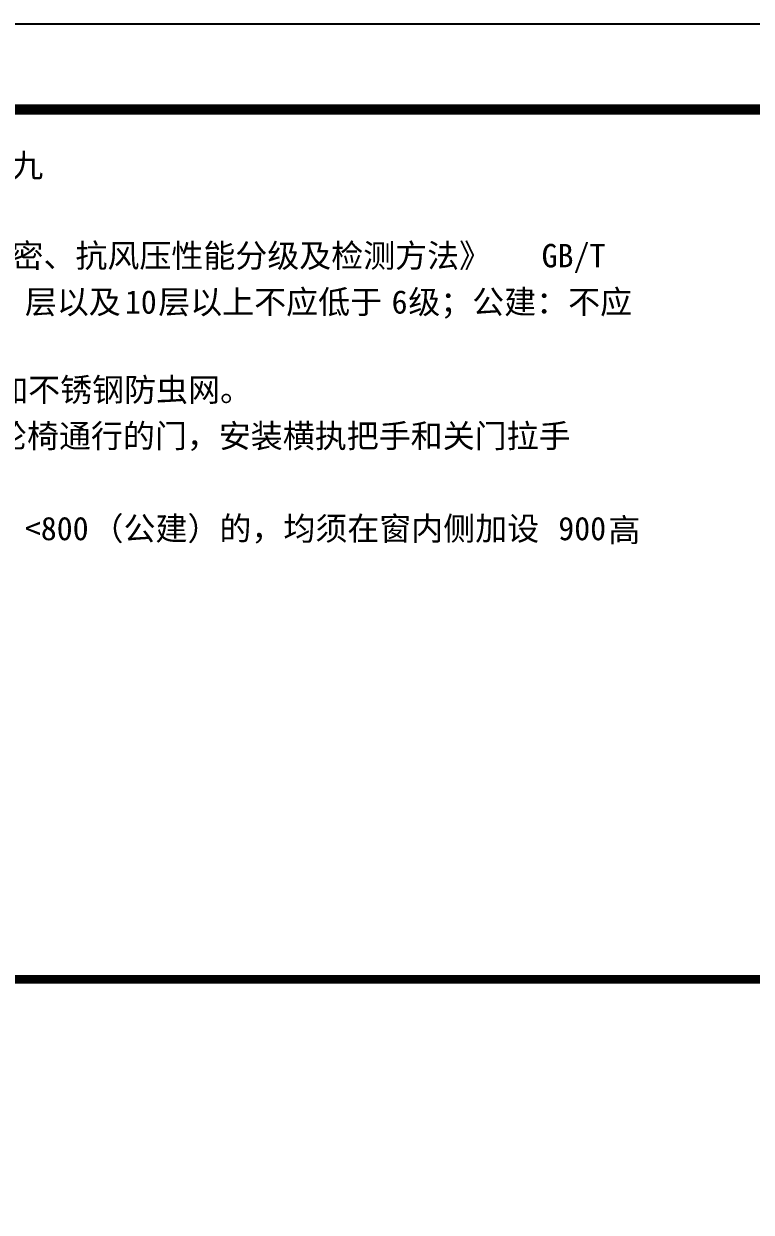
# Model space of a CAD drawing. Header units: millimetres. Extents: x 434053 to 1059003, y -2417481 to 936527.
# Drawn here: x 562367 to 566609, y -2393456 to -2386521 of the extents above; entities that cross this region are included whole.
import ezdxf

# ---------------------------------------------------------------- set-up
doc = ezdxf.new("R2010")
doc.units = ezdxf.units.MM
doc.header["$LTSCALE"] = 1000
doc.header["$MEASUREMENT"] = 0
doc.layers.add('A-ANNO-TTLB', color=7, linetype='Continuous')
doc.layers.add('PUB_TEXT', color=7, linetype='Continuous')
doc.styles.add('宋体', font='', dxfattribs={"width": 0.8})
doc.styles.get('宋体').set_extended_font_data('SimSun')

msp = doc.modelspace()

# ---------------------------------------------------------------- linework, layer by layer
msp.add_line((567100.9, -2392097.1), (530050.9, -2392097.1))
at = {"const_width": 50}
msp.add_lwpolyline([(567100.9, -2392097.1), (530050.9, -2392097.1)], dxfattribs=at)
at = {"layer": 'A-ANNO-TTLB'}
msp.add_lwpolyline([(528800.9, -2416221.3), (528800.9, -2386521.3), (570850.9, -2386521.3), (570850.9, -2416221.3)], close=True, dxfattribs=at)
at = {"layer": 'A-ANNO-TTLB', "const_width": 60}
msp.add_lwpolyline([(530050.9, -2415721.3), (570350.9, -2415721.3), (570350.9, -2387021.3), (530050.9, -2387021.3)], close=True, dxfattribs=at)

# ---------------------------------------------------------------- texts
at = {"layer": 'PUB_TEXT', "color": 3, "style": '宋体'}
for s, height, p in [('、必须使用安全玻璃的部位详“建筑设计总说明”九', 136.709, (558192.2, -2387416.8)), ('、外窗气密性等级不应低于《建筑外门窗气密、水密、抗风压性能分级及检测方法》', 136.709, (558192.6, -2387942.6)), ('GB/T', 136.71, (565386.5, -2387942.6)), ('层以及', 136.71, (562372.8, -2388212.6)), ('10', 136.71, (562956.1, -2388212.6)), ('层以上不应低于', 136.71, (563150.6, -2388212.6)), ('6', 136.7, (564511.6, -2388212.6)), ('级；公建：不应', 136.71, (564608.8, -2388212.6)), ('、所有用于通风（排烟）的百页窗，内侧均应另加不锈钢防虫网。', 136.709, (558289.8, -2388724.6)), ('无障碍房间的门，厂家应按照无障碍要求，供轮椅通行的门，安装横执把手和关门拉手', 136.709, (558469.4, -2388994.6)), ('<800', 136.71, (562372.8, -2389534.6)), ('（公建）的，均须在窗内侧加设', 136.709, (562761.7, -2389534.6)), ('900', 136.71, (565483.7, -2389534.6)), ('高', 136.7, (565775.4, -2389543.8))]:
    msp.add_text(s, height=height, dxfattribs=at).set_placement(p)

doc.saveas('drawing.dxf')
